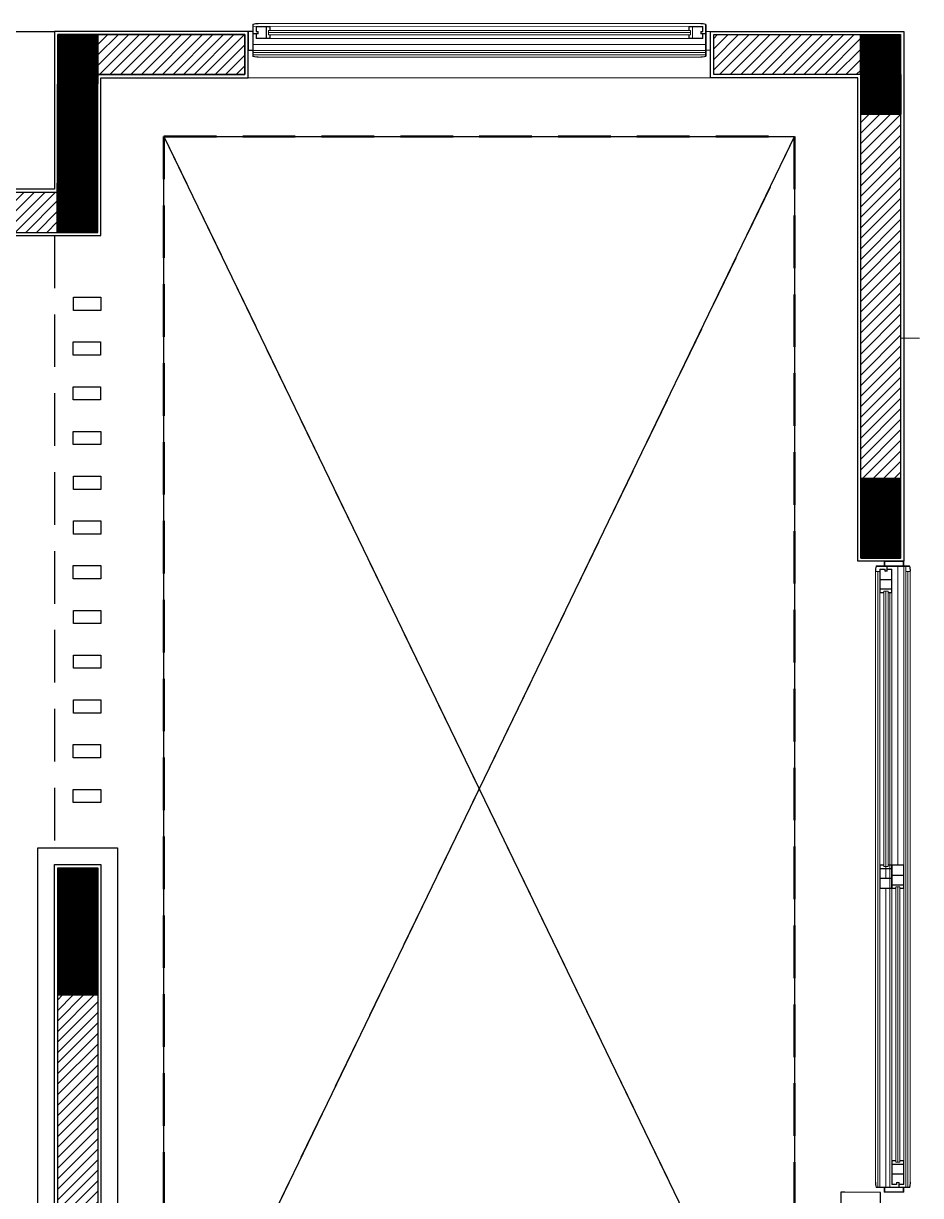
# Model space of a CAD drawing. Extents: x 233 to 569, y -241 to -74.
# Drawn here: x 292.01 to 296.28, y -183.45 to -177.88 of the extents above; entities that cross this region are included whole.
import ezdxf

# ---------------------------------------------------------------- set-up
doc = ezdxf.new("R2010")
doc.units = 0
doc.header["$MEASUREMENT"] = 0
doc.linetypes.add('TRAZOS', pattern=[0.75, 0.5, -0.25])
doc.layers.get('0').update_dxf_attribs({"linetype": 'CONTINUOUS', "lineweight": 50})
doc.layers.add('2D N 0 PB ABER VISTA', color=1, linetype='CONTINUOUS', lineweight=9)
doc.layers.add('2D N 0 PB INST CALEF CIRCUITO ADIC', color=102, linetype='CONTINUOUS', lineweight=0)
for name, color, linetype in [('2D N 0 PB AMOB COCINAS LAVADEROS', 6, 'CONTINUOUS'), ('2D N 0 PB MADERAS VERTICALES FACHADA', 135, 'CONTINUOUS'), ('2D N 0 PB MUROS MAMP', 1, 'CONTINUOUS'), ('2D N 0 PB MUROS MAMP HATCH', 10, 'CONTINUOUS'), ('2D N 0 PB MUROS REVOQUES', 7, 'CONTINUOUS'), ('2D N 0 PB PROYECCIONES', 7, 'CONTINUOUS'), ('2D N 0 PB REVESTIMIENTO MURETE PIEDRA', 5, 'CONTINUOUS'), ('2D N 0 PB SOLADO ACCESO SEMICUB FRENTE', 4, 'CONTINUOUS'), ('2D N 00 EST PL COL BORDES', 7, 'CONTINUOUS'), ('2D N 00 EST PL COL HATCH', 92, 'CONTINUOUS'), ('2D N 2 TECHOS LINEAS VISTA PISO 1', 45, 'CONTINUOUS')]:
    doc.layers.add(name, color=color, linetype=linetype)
pattern_1 = [(45, (280.611325, -54.484004), (-0.025, 0.025), [])]
pattern_2 = [(90, (280.6113246, -54.4840044), (-0.00635, 2e-18), []), (180, (280.6113246, -54.4840044), (-2e-18, -0.00635), [])]

msp = doc.modelspace()

# ---------------------------------------------------------------- hatches: boundary and pattern name
at = {"layer": '2D N 0 PB MUROS MAMP HATCH'}
h = msp.add_hatch(dxfattribs=at)
h.set_pattern_fill('JIS_WOOD', color=256, scale=0.05)
h.set_pattern_definition(pattern_1)
h.paths.add_polyline_path([(292.1756, -178.869), (292.1761, -178.6792), (290.048, -178.6789), (290.048, -177.9289), (289.928, -177.9289), (289.928, -178.6789), (289.853, -178.6789), (289.853, -178.869)])
h = msp.add_hatch(dxfattribs=at)
h.set_pattern_fill('JIS_WOOD', color=256, scale=0.05)
h.set_pattern_definition(pattern_1)
h.paths.add_polyline_path([(295.9975, -178.119), (295.997, -177.9289), (295.2985, -177.9289), (295.2985, -178.1189)])
h.paths.add_polyline_path([(293.0685, -178.1189), (293.0685, -177.9289), (292.3801, -177.9289), (292.3681, -177.9289), (292.3656, -178.869), (292.3681, -178.869), (292.3681, -178.1189)])
h = msp.add_hatch(dxfattribs=at)
h.set_pattern_fill('JIS_WOOD', color=256, scale=0.05)
h.set_pattern_definition(pattern_1)
h.paths.add_polyline_path([(295.9981, -180.0391), (296.187, -180.0391), (296.187, -178.307), (295.9981, -178.307)])
h = msp.add_hatch(dxfattribs=at)
h.set_pattern_fill('JIS_WOOD', color=256, scale=0.05)
h.set_pattern_definition(pattern_1)
h.paths.add_polyline_path([(292.3681, -182.4941), (292.1781, -182.4941), (292.1781, -184.4475), (292.3681, -184.4475)])
at = {"layer": '2D N 00 EST PL COL HATCH'}
h = msp.add_hatch(dxfattribs=at)
h.set_pattern_fill('NET', color=256, scale=0.002, angle=90)
h.set_pattern_definition(pattern_2)
h.paths.add_polyline_path([(292.3656, -178.869), (292.3681, -177.9289), (292.1781, -177.9289), (292.1756, -178.869)])
h = msp.add_hatch(dxfattribs=at)
h.set_pattern_fill('NET', color=256, scale=0.002, angle=90)
h.set_pattern_definition([(90, (280.61126, -48.905801), (-0.00635, 2e-18), []), (180, (280.61126, -48.905801), (-2e-18, -0.00635), [])])
h.paths.add_polyline_path([(296.1869, -177.9289), (295.9969, -177.9289), (295.9981, -178.307), (296.1881, -178.307)])
h = msp.add_hatch(dxfattribs=at)
h.set_pattern_fill('NET', color=256, scale=0.002, angle=90)
h.set_pattern_definition([(90, (280.61126, -51.01593), (-0.00635, 2e-18), []), (180, (280.61126, -51.01593), (-2e-18, -0.00635), [])])
h.paths.add_polyline_path([(296.1869, -180.0391), (295.9969, -180.0391), (295.9981, -180.4171), (296.1881, -180.4171)])
h = msp.add_hatch(dxfattribs=at)
h.set_pattern_fill('NET', color=256, scale=0.002, angle=90)
h.set_pattern_definition(pattern_2)
h.paths.add_polyline_path([(292.3681, -181.8891), (292.1781, -181.8891), (292.1781, -182.4941), (292.3681, -182.4941)])

# ---------------------------------------------------------------- linework, layer by layer
msp.add_line((292.1631, -178.1252), (292.1631, -178.1252))
at = {"linetype": 'TRAZOS', "ltscale": 0.5}
msp.add_lwpolyline([(292.6831, -178.4139), (295.6831, -178.4139), (295.6831, -184.6157), (292.6831, -184.6157)], close=True, dxfattribs=at)
at = {"layer": '2D N 0 PB ABER VISTA', "color": 1}
for p, q in [((293.106, -177.9109), (293.106, -177.8819)), ((293.1081, -177.9227), (293.1081, -177.8814)), ((295.2598, -177.9227), (295.2598, -177.8814)), ((295.2618, -177.9109), (295.2618, -177.8819)), ((293.0835, -178.0043), (293.0835, -177.9119)), ((293.0835, -177.9119), (293.105, -177.9119)), ((293.0855, -177.9139), (293.1055, -177.9139)), ((293.0855, -178.0023), (293.0855, -177.9139)), ((293.1045, -177.9119), (293.105, -177.9119)), ((293.106, -177.9145), (293.106, -178.0018)), ((293.1081, -177.9265), (293.1081, -177.9895)), ((293.1081, -177.9265), (293.1081, -178.0306)), ((293.1091, -177.9237), (293.1294, -177.9237)), ((293.1297, -177.9255), (293.1091, -177.9255)), ((293.1214, -177.9147), (293.1214, -177.9142)), ((293.1219, -177.9136), (293.1297, -177.9136)), ((293.1293, -177.9152), (293.1219, -177.9152)), ((293.1301, -177.9196), (293.1293, -177.9152)), ((293.1294, -177.9237), (293.1301, -177.9196)), ((293.1307, -177.9145), (293.1316, -177.9196)), ((293.1316, -177.9196), (293.1307, -177.9247)), ((295.2371, -177.9145), (295.2362, -177.9196)), ((295.2362, -177.9196), (295.2371, -177.9247)), ((295.2378, -177.9196), (295.2386, -177.9152)), ((295.2385, -177.9237), (295.2378, -177.9196)), ((295.2459, -177.9136), (295.2381, -177.9136)), ((295.2381, -177.9255), (295.2587, -177.9255)), ((295.2587, -177.9237), (295.2385, -177.9237)), ((295.2386, -177.9152), (295.2459, -177.9152)), ((295.2465, -177.9147), (295.2465, -177.9142)), ((295.2598, -177.9265), (295.2598, -177.9895)), ((295.2598, -177.9265), (295.2598, -178.0306)), ((295.2618, -177.9145), (295.2618, -178.0018)), ((295.2823, -177.9139), (295.2623, -177.9139)), ((295.2634, -177.9119), (295.2628, -177.9119)), ((295.2823, -178.0023), (295.2823, -177.9139)), ((293.105, -178.0043), (293.0835, -178.0043)), ((293.1055, -178.0023), (293.0855, -178.0023)), ((293.1045, -178.0043), (293.105, -178.0043)), ((293.106, -177.9964), (293.106, -178.0018)), ((293.106, -178.0301), (293.106, -178.0054)), ((293.106, -178.0054), (293.106, -178.0226)), ((293.106, -178.0054), (293.106, -178.0301)), ((293.1081, -177.9924), (293.1081, -178.0306)), ((295.2598, -177.9924), (295.2598, -178.0306)), ((295.2618, -177.9964), (295.2618, -178.0018)), ((295.2618, -178.0301), (295.2618, -178.0054)), ((295.2618, -178.0054), (295.2618, -178.0226)), ((295.2618, -178.0054), (295.2618, -178.0301)), ((295.2623, -178.0023), (295.2823, -178.0023)), ((295.2634, -178.0043), (295.2628, -178.0043)), ((296.1203, -180.4567), (296.0725, -180.4567)), ((296.1203, -180.4567), (296.0725, -180.4567)), ((296.0731, -180.4547), (296.1086, -180.4547)), ((296.0978, -180.4547), (296.0731, -180.4547)), ((296.0978, -180.4547), (296.0731, -180.4547)), ((296.0731, -180.4547), (296.1086, -180.4547)), ((296.1096, -180.4321), (296.1096, -180.4536)), ((296.202, -180.4321), (296.1096, -180.4321)), ((296.202, -180.4321), (296.1096, -180.4321)), ((296.1096, -180.4321), (296.1096, -180.4536)), ((296.1096, -180.4531), (296.1096, -180.4536)), ((296.1096, -180.4531), (296.1096, -180.4536)), ((296.1116, -180.4342), (296.1116, -180.4541)), ((296.2, -180.4342), (296.1116, -180.4342)), ((296.2, -180.4342), (296.1116, -180.4342)), ((296.1116, -180.4342), (296.1116, -180.4541)), ((296.1122, -180.4547), (296.1995, -180.4547)), ((296.1122, -180.4547), (296.1995, -180.4547)), ((296.1214, -180.4577), (296.1214, -180.478)), ((296.1214, -180.4577), (296.1214, -180.478)), ((296.1232, -180.4783), (296.1232, -180.4577)), ((296.1232, -180.4783), (296.1232, -180.4577)), ((296.1242, -180.4567), (296.1872, -180.4567)), ((296.1242, -180.4567), (296.2283, -180.4567)), ((296.1242, -180.4567), (296.2283, -180.4567)), ((296.1242, -180.4567), (296.1872, -180.4567)), ((296.1901, -180.4567), (296.2283, -180.4567)), ((296.1901, -180.4567), (296.2283, -180.4567)), ((296.194, -180.4547), (296.1995, -180.4547)), ((296.194, -180.4547), (296.1995, -180.4547)), ((296.2, -180.4541), (296.2, -180.4342)), ((296.2, -180.4541), (296.2, -180.4342)), ((296.202, -180.4536), (296.202, -180.4321)), ((296.202, -180.4536), (296.202, -180.4321)), ((296.202, -180.4531), (296.202, -180.4536)), ((296.202, -180.4531), (296.202, -180.4536)), ((296.2278, -180.4547), (296.2031, -180.4547)), ((296.2031, -180.4547), (296.2278, -180.4547)), ((296.2031, -180.4547), (296.2203, -180.4547)), ((296.2031, -180.4547), (296.2203, -180.4547)), ((296.2031, -180.4547), (296.2278, -180.4547)), ((296.2278, -180.4547), (296.2031, -180.4547)), ((296.1113, -180.4705), (296.1113, -180.4783)), ((296.1113, -180.4705), (296.1113, -180.4783)), ((296.1124, -180.47), (296.1118, -180.47)), ((296.1124, -180.47), (296.1118, -180.47)), ((296.1122, -180.4794), (296.1173, -180.4803)), ((296.1122, -180.4794), (296.1173, -180.4803)), ((296.1129, -180.4779), (296.1129, -180.4705)), ((296.1129, -180.4779), (296.1129, -180.4705)), ((296.1173, -180.4787), (296.1129, -180.4779)), ((296.1173, -180.4787), (296.1129, -180.4779)), ((296.1214, -180.478), (296.1173, -180.4787)), ((296.1214, -180.478), (296.1173, -180.4787)), ((296.1173, -180.4803), (296.1224, -180.4794)), ((296.1173, -180.4803), (296.1224, -180.4794)), ((296.1242, -183.4075), (296.0725, -183.4075)), ((296.1242, -183.4075), (296.0725, -183.4075)), ((296.0978, -183.4096), (296.0731, -183.4096)), ((296.0731, -183.4096), (296.1086, -183.4096)), ((296.0731, -183.4096), (296.1086, -183.4096)), ((296.0978, -183.4096), (296.0731, -183.4096)), ((296.1096, -183.4111), (296.1096, -183.4106)), ((296.1096, -183.4321), (296.1096, -183.4106)), ((296.1096, -183.4321), (296.1096, -183.4106)), ((296.1096, -183.4111), (296.1096, -183.4106)), ((296.1116, -183.4301), (296.1116, -183.4101)), ((296.1116, -183.4301), (296.1116, -183.4101)), ((296.1122, -183.4096), (296.1995, -183.4096)), ((296.1122, -183.4096), (296.1995, -183.4096)), ((296.1242, -183.4075), (296.1872, -183.4075)), ((296.1242, -183.4075), (296.1872, -183.4075)), ((296.1242, -183.4075), (296.1872, -183.4075)), ((296.1242, -183.4075), (296.1872, -183.4075)), ((296.1679, -183.3937), (296.1679, -183.3859)), ((296.1679, -183.3937), (296.1679, -183.3859)), ((296.169, -183.3942), (296.1684, -183.3942)), ((296.169, -183.3942), (296.1684, -183.3942)), ((296.1688, -183.3849), (296.1739, -183.384)), ((296.1688, -183.3849), (296.1739, -183.384)), ((296.1739, -183.3855), (296.1695, -183.3863)), ((296.1739, -183.3855), (296.1695, -183.3863)), ((296.1695, -183.3863), (296.1695, -183.3937)), ((296.1695, -183.3863), (296.1695, -183.3937)), ((296.1739, -183.384), (296.179, -183.3849)), ((296.1739, -183.384), (296.179, -183.3849)), ((296.178, -183.3863), (296.1739, -183.3855)), ((296.178, -183.3863), (296.1739, -183.3855)), ((296.178, -183.4065), (296.178, -183.3863)), ((296.178, -183.4065), (296.178, -183.3863)), ((296.1798, -183.3859), (296.1798, -183.4075)), ((296.1798, -183.3859), (296.1798, -183.4075)), ((296.1901, -183.4075), (296.2283, -183.4075)), ((296.1901, -183.4075), (296.2283, -183.4075)), ((296.194, -183.4096), (296.1995, -183.4096)), ((296.194, -183.4096), (296.1995, -183.4096)), ((296.2, -183.4101), (296.2, -183.4301)), ((296.2, -183.4101), (296.2, -183.4301)), ((296.202, -183.4111), (296.202, -183.4106)), ((296.202, -183.4106), (296.202, -183.4321)), ((296.202, -183.4106), (296.202, -183.4321)), ((296.202, -183.4111), (296.202, -183.4106)), ((296.2278, -183.4096), (296.2031, -183.4096)), ((296.2031, -183.4096), (296.2278, -183.4096)), ((296.2031, -183.4096), (296.2203, -183.4096)), ((296.2031, -183.4096), (296.2203, -183.4096)), ((296.2031, -183.4096), (296.2278, -183.4096)), ((296.2278, -183.4096), (296.2031, -183.4096)), ((296.202, -183.4321), (296.1096, -183.4321)), ((296.202, -183.4321), (296.1096, -183.4321)), ((296.2, -183.4301), (296.1116, -183.4301)), ((296.2, -183.4301), (296.1116, -183.4301))]:
    msp.add_line(p, q, dxfattribs=at)
at = {"layer": '2D N 0 PB ABER VISTA', "color": 251}
for p, q in [((293.1081, -177.8902), (295.1796, -177.8915)), ((293.1285, -177.8759), (295.2372, -177.8759)), ((293.1883, -177.9475), (295.1796, -177.9475)), ((293.1081, -177.9762), (295.2598, -177.9762)), ((293.1081, -178.0043), (295.2598, -178.0043)), ((293.1081, -178.0142), (295.2598, -178.0142)), ((293.1081, -178.0244), (295.2598, -178.0244)), ((293.1285, -178.0361), (295.2372, -178.0361)), ((292.7831, -178.1339), (295.5831, -178.1339)), ((296.1739, -180.4567), (296.1739, -181.8758)), ((296.1739, -180.4567), (296.1739, -181.8758)), ((296.202, -180.4567), (296.202, -183.2816)), ((296.202, -180.4567), (296.202, -183.2816)), ((296.2118, -180.4567), (296.2118, -183.4075)), ((296.2118, -180.4567), (296.2118, -183.4075)), ((296.0677, -180.4802), (296.0677, -183.3841)), ((296.0677, -180.4802), (296.0677, -183.3841)), ((296.0681, -180.4803), (296.0886, -180.4803)), ((296.0681, -180.4803), (296.0886, -180.4803)), ((296.0784, -180.4803), (296.0784, -183.4075)), ((296.0784, -180.4803), (296.0784, -183.4075)), ((296.0884, -180.4803), (296.0884, -181.9321)), ((296.0884, -180.4803), (296.0884, -181.9321)), ((296.2328, -180.4803), (296.2123, -180.4803)), ((296.2328, -180.4803), (296.2123, -180.4803)), ((296.2221, -180.4803), (296.2221, -183.4075)), ((296.2221, -180.4803), (296.2221, -183.4075)), ((296.2332, -180.4802), (296.2332, -183.3841)), ((296.2332, -180.4802), (296.2332, -183.3841)), ((296.1352, -180.5827), (296.1352, -181.9869)), ((296.1352, -180.5827), (296.1352, -181.9869)), ((296.1452, -180.5827), (296.1452, -183.2816)), ((296.1452, -180.5827), (296.1452, -183.2816)), ((296.1173, -181.7884), (296.1173, -181.94)), ((296.1173, -181.7884), (296.1173, -181.94)), ((296.0884, -181.9321), (296.0884, -183.4075)), ((296.0884, -181.9321), (296.0884, -183.4075)), ((296.1173, -181.9884), (296.1173, -183.4075)), ((296.1173, -181.9884), (296.1173, -183.4075)), ((296.1352, -181.9884), (296.1352, -183.4075)), ((296.1352, -181.9884), (296.1352, -183.4075))]:
    msp.add_line(p, q, dxfattribs=at)
at = {"layer": '2D N 0 PB ABER VISTA'}
for p, q in [((293.1883, -177.8909), (293.1214, -177.8909)), ((293.1214, -177.9113), (293.1214, -177.8909)), ((293.1229, -177.8924), (293.1229, -177.9113)), ((293.1229, -177.8924), (293.1688, -177.8924)), ((293.1698, -177.8935), (293.1698, -177.9452)), ((293.1698, -177.8935), (293.1698, -177.9452)), ((293.1714, -177.9452), (293.1714, -177.8935)), ((293.1714, -177.9452), (293.1714, -177.8935)), ((293.1724, -177.8924), (293.1857, -177.8924)), ((293.1867, -177.8935), (293.1867, -177.9095)), ((293.1883, -177.9095), (293.1883, -177.8909)), ((295.1796, -177.9095), (295.1796, -177.8909)), ((295.1796, -177.8909), (295.2465, -177.8909)), ((295.1811, -177.8935), (295.1811, -177.9095)), ((295.1955, -177.8924), (295.1821, -177.8924)), ((295.1965, -177.9452), (295.1965, -177.8935)), ((295.1965, -177.9452), (295.1965, -177.8935)), ((295.198, -177.8935), (295.198, -177.9452)), ((295.198, -177.8935), (295.198, -177.9452)), ((295.2449, -177.8924), (295.199, -177.8924)), ((295.2449, -177.8924), (295.2449, -177.9113)), ((295.2465, -177.9113), (295.2465, -177.8909)), ((293.1214, -177.9113), (293.1229, -177.9113)), ((293.1214, -177.9274), (293.1214, -177.9477)), ((293.1214, -177.9274), (293.1229, -177.9274)), ((293.1214, -177.9477), (293.1883, -177.9477)), ((293.1229, -177.9462), (293.1229, -177.9274)), ((293.1688, -177.9462), (293.1229, -177.9462)), ((293.1857, -177.9462), (293.1724, -177.9462)), ((293.1804, -177.9095), (295.1796, -177.9095)), ((293.1804, -177.9095), (293.1804, -177.9297)), ((293.1804, -177.9095), (293.1883, -177.9095)), ((293.1804, -177.9196), (295.1875, -177.9196)), ((293.1804, -177.9297), (293.1883, -177.9297)), ((293.1804, -177.9297), (295.1796, -177.9297)), ((293.1867, -177.9297), (293.1867, -177.9452)), ((293.1883, -177.9477), (293.1883, -177.9297)), ((295.1875, -177.9095), (295.1796, -177.9095)), ((295.1875, -177.9297), (295.1796, -177.9297)), ((295.1796, -177.9477), (295.1796, -177.9297)), ((295.2465, -177.9477), (295.1796, -177.9477)), ((295.1811, -177.9297), (295.1811, -177.9452)), ((295.1821, -177.9462), (295.1955, -177.9462)), ((295.1875, -177.9095), (295.1875, -177.9297)), ((295.199, -177.9462), (295.2449, -177.9462)), ((295.2465, -177.9113), (295.2449, -177.9113)), ((295.2449, -177.9462), (295.2449, -177.9274)), ((295.2465, -177.9274), (295.2449, -177.9274)), ((295.2465, -177.9274), (295.2465, -177.9477)), ((296.0886, -180.5827), (296.0886, -180.47)), ((296.109, -180.47), (296.0886, -180.47)), ((296.109, -180.47), (296.0886, -180.47)), ((296.0886, -180.5827), (296.0886, -180.47)), ((296.0901, -180.4715), (296.109, -180.4715)), ((296.0901, -180.4715), (296.0901, -180.5174)), ((296.0901, -180.4715), (296.0901, -180.5174)), ((296.0901, -180.4715), (296.109, -180.4715)), ((296.0912, -180.5185), (296.1429, -180.5185)), ((296.0912, -180.5185), (296.1429, -180.5185)), ((296.109, -180.47), (296.109, -180.4715)), ((296.109, -180.47), (296.109, -180.4715)), ((296.1251, -180.47), (296.1251, -180.4715)), ((296.1251, -180.47), (296.1454, -180.47)), ((296.1251, -180.47), (296.1454, -180.47)), ((296.1251, -180.47), (296.1251, -180.4715)), ((296.1439, -180.4715), (296.1251, -180.4715)), ((296.1439, -180.4715), (296.1251, -180.4715)), ((296.1439, -180.5174), (296.1439, -180.4715)), ((296.1439, -180.5174), (296.1439, -180.4715)), ((296.1454, -180.47), (296.1454, -180.5827)), ((296.1454, -180.47), (296.1454, -180.5827)), ((296.0901, -180.521), (296.0901, -180.5632)), ((296.0901, -180.521), (296.0901, -180.5632)), ((296.0901, -180.5668), (296.0901, -180.5801)), ((296.0901, -180.5668), (296.0901, -180.5801)), ((296.1429, -180.52), (296.0912, -180.52)), ((296.1429, -180.52), (296.0912, -180.52)), ((296.0912, -180.5642), (296.1429, -180.5642)), ((296.0912, -180.5642), (296.1429, -180.5642)), ((296.1429, -180.5658), (296.0912, -180.5658)), ((296.1429, -180.5658), (296.0912, -180.5658)), ((296.1072, -180.5748), (296.1072, -180.5827)), ((296.1072, -180.5748), (296.1274, -180.5748)), ((296.1072, -180.5748), (296.1274, -180.5748)), ((296.1072, -180.5748), (296.1072, -180.5827)), ((296.1173, -180.5748), (296.1173, -181.8837)), ((296.1173, -180.5748), (296.1173, -181.8837)), ((296.1274, -180.5748), (296.1274, -180.5827)), ((296.1274, -180.5748), (296.1274, -180.5827)), ((296.1439, -180.5632), (296.1439, -180.521)), ((296.1439, -180.5632), (296.1439, -180.521)), ((296.1439, -180.5801), (296.1439, -180.5668)), ((296.1439, -180.5801), (296.1439, -180.5668)), ((296.1072, -180.5827), (296.0886, -180.5827)), ((296.1072, -180.5827), (296.0886, -180.5827)), ((296.0912, -180.5811), (296.1072, -180.5811)), ((296.0912, -180.5811), (296.1072, -180.5811)), ((296.1072, -180.5827), (296.1072, -181.8758)), ((296.1072, -180.5827), (296.1072, -181.8758)), ((296.1274, -180.5811), (296.1429, -180.5811)), ((296.1274, -180.5811), (296.1429, -180.5811)), ((296.1454, -180.5827), (296.1274, -180.5827)), ((296.1274, -180.5827), (296.1274, -181.8758)), ((296.1274, -180.5827), (296.1274, -181.8758)), ((296.1454, -180.5827), (296.1274, -180.5827)), ((296.1072, -181.8758), (296.0886, -181.8758)), ((296.0886, -181.8758), (296.0886, -181.9884)), ((296.0886, -181.8758), (296.0886, -181.9884)), ((296.1072, -181.8758), (296.0886, -181.8758)), ((296.0901, -181.8917), (296.0901, -181.8784)), ((296.0901, -181.8917), (296.0901, -181.8784)), ((296.0901, -181.9374), (296.0901, -181.8953)), ((296.0901, -181.9374), (296.0901, -181.8953)), ((296.0912, -181.8773), (296.1072, -181.8773)), ((296.0912, -181.8773), (296.1072, -181.8773)), ((296.1429, -181.8927), (296.0912, -181.8927)), ((296.1429, -181.8927), (296.0912, -181.8927)), ((296.0912, -181.8942), (296.1429, -181.8942)), ((296.0912, -181.8942), (296.1429, -181.8942)), ((296.1072, -181.8837), (296.1072, -181.8758)), ((296.1072, -181.8837), (296.1072, -181.8758)), ((296.1072, -181.8837), (296.1274, -181.8837)), ((296.1072, -181.8837), (296.1274, -181.8837)), ((296.1454, -181.8758), (296.1274, -181.8758)), ((296.1274, -181.8837), (296.1274, -181.8758)), ((296.1274, -181.8837), (296.1274, -181.8758)), ((296.1454, -181.8758), (296.1274, -181.8758)), ((296.1274, -181.8773), (296.1429, -181.8773)), ((296.1274, -181.8773), (296.1429, -181.8773)), ((296.1439, -181.8784), (296.1439, -181.8917)), ((296.1439, -181.8784), (296.1439, -181.8917)), ((296.1439, -181.8953), (296.1439, -181.9374)), ((296.1439, -181.8953), (296.1439, -181.9374)), ((296.1452, -181.8758), (296.202, -181.8758)), ((296.1452, -181.9884), (296.1452, -181.8758)), ((296.1452, -181.9884), (296.1452, -181.8758)), ((296.1452, -181.8758), (296.202, -181.8758)), ((296.1454, -181.9884), (296.1454, -181.8758)), ((296.1454, -181.9884), (296.1454, -181.8758)), ((296.1467, -181.8773), (296.1467, -181.9232)), ((296.2005, -181.8773), (296.1467, -181.8773)), ((296.2005, -181.8773), (296.1467, -181.8773)), ((296.1467, -181.8773), (296.1467, -181.9232)), ((296.1637, -181.8773), (296.1637, -181.8758)), ((296.1637, -181.8773), (296.1637, -181.8758)), ((296.1739, -181.8773), (296.1739, -181.8758)), ((296.1739, -181.8773), (296.1739, -181.8758)), ((296.184, -181.8773), (296.184, -181.8758)), ((296.184, -181.8773), (296.184, -181.8758)), ((296.2005, -181.9232), (296.2005, -181.8773)), ((296.2005, -181.9232), (296.2005, -181.8773)), ((296.202, -181.8758), (296.202, -181.9884)), ((296.202, -181.8758), (296.202, -181.9884)), ((296.0901, -181.9869), (296.0901, -181.941)), ((296.0901, -181.9869), (296.0901, -181.941)), ((296.1429, -181.9385), (296.0912, -181.9385)), ((296.1429, -181.9385), (296.0912, -181.9385)), ((296.0912, -181.94), (296.1429, -181.94)), ((296.0912, -181.94), (296.1429, -181.94)), ((296.1439, -181.941), (296.1439, -181.9869)), ((296.1439, -181.941), (296.1439, -181.9869)), ((296.1467, -181.9268), (296.1467, -181.969)), ((296.1467, -181.9268), (296.1467, -181.969)), ((296.1478, -181.9242), (296.1995, -181.9242)), ((296.1478, -181.9242), (296.1995, -181.9242)), ((296.1995, -181.9258), (296.1478, -181.9258)), ((296.1995, -181.9258), (296.1478, -181.9258)), ((296.2005, -181.969), (296.2005, -181.9268)), ((296.2005, -181.969), (296.2005, -181.9268)), ((296.1251, -181.9884), (296.0886, -181.9884)), ((296.1251, -181.9884), (296.0886, -181.9884)), ((296.0901, -181.9869), (296.1251, -181.9869)), ((296.0901, -181.9869), (296.1251, -181.9869)), ((296.1439, -181.9869), (296.1251, -181.9869)), ((296.1439, -181.9869), (296.1251, -181.9869)), ((296.1251, -181.9884), (296.1454, -181.9884)), ((296.1251, -181.9884), (296.1454, -181.9884)), ((296.1637, -181.9884), (296.1452, -181.9884)), ((296.1637, -181.9884), (296.1452, -181.9884)), ((296.1467, -181.9726), (296.1467, -181.9859)), ((296.1467, -181.9726), (296.1467, -181.9859)), ((296.1478, -181.97), (296.1995, -181.97)), ((296.1478, -181.97), (296.1995, -181.97)), ((296.1995, -181.9715), (296.1478, -181.9715)), ((296.1995, -181.9715), (296.1478, -181.9715)), ((296.1478, -181.9869), (296.1637, -181.9869)), ((296.1478, -181.9869), (296.1637, -181.9869)), ((296.1637, -181.9805), (296.184, -181.9805)), ((296.1637, -181.9805), (296.1637, -181.9884)), ((296.1637, -181.9805), (296.1637, -181.9884)), ((296.1637, -181.9805), (296.184, -181.9805)), ((296.1637, -183.2816), (296.1637, -181.9884)), ((296.1637, -183.2816), (296.1637, -181.9884)), ((296.1739, -183.2895), (296.1739, -181.9805)), ((296.1739, -183.2895), (296.1739, -181.9805)), ((296.184, -181.9805), (296.184, -181.9884)), ((296.184, -181.9805), (296.184, -181.9884)), ((296.184, -181.9869), (296.1995, -181.9869)), ((296.184, -181.9869), (296.1995, -181.9869)), ((296.202, -181.9884), (296.184, -181.9884)), ((296.184, -183.2816), (296.184, -181.9884)), ((296.184, -183.2816), (296.184, -181.9884)), ((296.202, -181.9884), (296.184, -181.9884)), ((296.2005, -181.9859), (296.2005, -181.9726)), ((296.2005, -181.9859), (296.2005, -181.9726)), ((296.1452, -183.2816), (296.1452, -183.3942)), ((296.1637, -183.2816), (296.1452, -183.2816)), ((296.1637, -183.2816), (296.1452, -183.2816)), ((296.1452, -183.2816), (296.1452, -183.3942)), ((296.1467, -183.2974), (296.1467, -183.2841)), ((296.1467, -183.2974), (296.1467, -183.2841)), ((296.1467, -183.3432), (296.1467, -183.301)), ((296.1467, -183.3432), (296.1467, -183.301)), ((296.1478, -183.2831), (296.1637, -183.2831)), ((296.1478, -183.2831), (296.1637, -183.2831)), ((296.1995, -183.2985), (296.1478, -183.2985)), ((296.1995, -183.2985), (296.1478, -183.2985)), ((296.1478, -183.3), (296.1995, -183.3)), ((296.1478, -183.3), (296.1995, -183.3)), ((296.1637, -183.2895), (296.1637, -183.2816)), ((296.1637, -183.2895), (296.1637, -183.2816)), ((296.1637, -183.2895), (296.184, -183.2895)), ((296.1637, -183.2895), (296.184, -183.2895)), ((296.184, -183.2895), (296.184, -183.2816)), ((296.202, -183.2816), (296.184, -183.2816)), ((296.202, -183.2816), (296.184, -183.2816)), ((296.184, -183.2895), (296.184, -183.2816)), ((296.184, -183.2831), (296.1995, -183.2831)), ((296.184, -183.2831), (296.1995, -183.2831)), ((296.2005, -183.2841), (296.2005, -183.2974)), ((296.2005, -183.2841), (296.2005, -183.2974)), ((296.2005, -183.301), (296.2005, -183.3432)), ((296.2005, -183.301), (296.2005, -183.3432)), ((296.202, -183.3942), (296.202, -183.2816)), ((296.202, -183.3942), (296.202, -183.2816)), ((296.1467, -183.3927), (296.1467, -183.3468)), ((296.1467, -183.3927), (296.1467, -183.3468)), ((296.1995, -183.3443), (296.1478, -183.3443)), ((296.1995, -183.3443), (296.1478, -183.3443)), ((296.1478, -183.3458), (296.1995, -183.3458)), ((296.1478, -183.3458), (296.1995, -183.3458)), ((296.2005, -183.3468), (296.2005, -183.3927)), ((296.2005, -183.3468), (296.2005, -183.3927)), ((296.1656, -183.3942), (296.1452, -183.3942)), ((296.1656, -183.3942), (296.1452, -183.3942)), ((296.1467, -183.3927), (296.1656, -183.3927)), ((296.1467, -183.3927), (296.1656, -183.3927)), ((296.1656, -183.3942), (296.1656, -183.3927)), ((296.1656, -183.3942), (296.1656, -183.3927)), ((296.1817, -183.3942), (296.1817, -183.3927)), ((296.2005, -183.3927), (296.1817, -183.3927)), ((296.2005, -183.3927), (296.1817, -183.3927)), ((296.1817, -183.3942), (296.1817, -183.3927)), ((296.1817, -183.3942), (296.202, -183.3942)), ((296.1817, -183.3942), (296.202, -183.3942))]:
    msp.add_line(p, q, dxfattribs=at)
at = {"layer": '2D N 0 PB ABER VISTA', "color": 1}
for centre, radius, start, end in [((293.1091, -177.8819), 0.00307, 106.1276, 180), ((293.1091, -177.8814), 0.00102, 106.0134, 180), ((293.1296, -177.9527), 0.0768, 89.2257, 106.1276), ((293.1296, -177.9527), 0.0753, 89.8985, 106.0134), ((293.1306, -177.877), 0.00102, 209.5615, 89.2257), ((295.2372, -177.877), 0.00102, 90.7743, 330.4385), ((295.2383, -177.9527), 0.0768, 73.8724, 90.7743), ((295.2383, -177.9527), 0.0753, 73.9866, 90.1015), ((295.2587, -177.8814), 0.00102, 0, 73.9866), ((295.2587, -177.8819), 0.00307, 0, 73.8724), ((293.105, -177.9109), 0.00102, 270, 0), ((293.1055, -177.9145), 0.000512, 0, 90), ((293.1091, -177.9227), 0.00102, 180, 270), ((293.1091, -177.9265), 0.00102, 90, 180), ((293.1219, -177.9142), 0.000512, 90, 180), ((293.1219, -177.9147), 0.000512, 180, 270), ((293.1297, -177.9147), 0.00102, 10, 90), ((293.1297, -177.9245), 0.00102, 270, 350), ((295.2381, -177.9147), 0.00102, 90, 170), ((295.2381, -177.9245), 0.00102, 190, 270), ((295.2459, -177.9142), 0.000512, 0, 90), ((295.2459, -177.9147), 0.000512, 270, 0), ((295.2587, -177.9227), 0.00102, 270, 0), ((295.2587, -177.9265), 0.00102, 0, 90), ((295.2628, -177.9109), 0.00102, 180, 270), ((295.2623, -177.9145), 0.000512, 90, 180), ((293.105, -178.0054), 0.00102, 360, 90), ((293.1055, -178.0018), 0.000512, 270, 0), ((295.2623, -178.0018), 0.000512, 180, 270), ((295.2628, -178.0054), 0.00102, 90, 180), ((293.1091, -178.0301), 0.00307, 180, 253.8724), ((293.1091, -178.0306), 0.00102, 180, 253.9866), ((293.1296, -177.9593), 0.0768, 253.8724, 270.7743), ((293.1296, -177.9593), 0.0753, 253.9866, 270.1015), ((293.1306, -178.0351), 0.00102, 270.7743, 150.4385), ((295.2372, -178.0351), 0.00102, 29.5615, 269.2257), ((295.2383, -177.9593), 0.0768, 269.2257, 286.1276), ((295.2383, -177.9593), 0.0753, 269.8985, 286.0134), ((295.2587, -178.0306), 0.00102, 286.0134, 0), ((295.2587, -178.0301), 0.00307, 286.1276, 0), ((296.1439, -180.4782), 0.0768, 163.8724, 180.7743), ((296.1439, -180.4782), 0.0768, 163.8724, 180.7743), ((296.1439, -180.4782), 0.0753, 163.9866, 180.1015), ((296.1439, -180.4782), 0.0753, 163.9866, 180.1015), ((296.0731, -180.4577), 0.00307, 90, 163.8724), ((296.0731, -180.4577), 0.00307, 90, 163.8724), ((296.0725, -180.4577), 0.00102, 90, 163.9866), ((296.0725, -180.4577), 0.00102, 90, 163.9866), ((296.1086, -180.4536), 0.00102, 270, 0), ((296.1086, -180.4536), 0.00102, 270, 0), ((296.1122, -180.4541), 0.000512, 180, 270), ((296.1122, -180.4541), 0.000512, 180, 270), ((296.1203, -180.4577), 0.00102, 0, 90), ((296.1203, -180.4577), 0.00102, 0, 90), ((296.1242, -180.4577), 0.00102, 90, 180), ((296.1242, -180.4577), 0.00102, 90, 180), ((296.1995, -180.4541), 0.000512, 270, 0), ((296.1995, -180.4541), 0.000512, 270, 0), ((296.2031, -180.4536), 0.00102, 180, 270), ((296.2031, -180.4536), 0.00102, 180, 270), ((296.2278, -180.4577), 0.00307, 16.1276, 90), ((296.2278, -180.4577), 0.00307, 16.1276, 90), ((296.2283, -180.4577), 0.00102, 16.0134, 90), ((296.2283, -180.4577), 0.00102, 16.0134, 90), ((296.157, -180.4782), 0.0753, 359.8985, 16.0134), ((296.157, -180.4782), 0.0753, 359.8985, 16.0134), ((296.157, -180.4782), 0.0768, 359.2257, 16.1276), ((296.157, -180.4782), 0.0768, 359.2257, 16.1276), ((296.0681, -180.4792), 0.00102, 180.7743, 60.4385), ((296.0681, -180.4792), 0.00102, 180.7743, 60.4385), ((296.1118, -180.4705), 0.000512, 90, 180), ((296.1118, -180.4705), 0.000512, 90, 180), ((296.1124, -180.4783), 0.00102, 180, 260), ((296.1124, -180.4783), 0.00102, 180, 260), ((296.1124, -180.4705), 0.000512, 0, 90), ((296.1124, -180.4705), 0.000512, 0, 90), ((296.1222, -180.4783), 0.00102, 280, 0), ((296.1222, -180.4783), 0.00102, 280, 0), ((296.2328, -180.4792), 0.00102, 119.5615, 359.2257), ((296.2328, -180.4792), 0.00102, 119.5615, 359.2257), ((296.0681, -183.385), 0.00102, 299.5615, 179.2257), ((296.0681, -183.385), 0.00102, 299.5615, 179.2257), ((296.1439, -183.386), 0.0768, 179.2257, 196.1276), ((296.1439, -183.386), 0.0768, 179.2257, 196.1276), ((296.1439, -183.386), 0.0753, 179.8985, 196.0134), ((296.1439, -183.386), 0.0753, 179.8985, 196.0134), ((296.0731, -183.4065), 0.00307, 196.1276, 270), ((296.0731, -183.4065), 0.00307, 196.1276, 270), ((296.0725, -183.4065), 0.00102, 196.0134, 270), ((296.0725, -183.4065), 0.00102, 196.0134, 270), ((296.1086, -183.4106), 0.00102, 0, 90), ((296.1086, -183.4106), 0.00102, 0, 90), ((296.1122, -183.4101), 0.000512, 90, 180), ((296.1122, -183.4101), 0.000512, 90, 180), ((296.169, -183.3859), 0.00102, 100, 180), ((296.169, -183.3859), 0.00102, 100, 180), ((296.1684, -183.3937), 0.000512, 180, 270), ((296.1684, -183.3937), 0.000512, 180, 270), ((296.169, -183.3937), 0.000512, 270, 0), ((296.169, -183.3937), 0.000512, 270, 0), ((296.1788, -183.3859), 0.00102, 0, 80), ((296.1788, -183.3859), 0.00102, 0, 80), ((296.1872, -183.4065), 0.00102, 270, 0), ((296.1872, -183.4065), 0.00102, 270, 0), ((296.1995, -183.4101), 0.000512, 0, 90), ((296.1995, -183.4101), 0.000512, 0, 90), ((296.2031, -183.4106), 0.00102, 90, 180), ((296.2031, -183.4106), 0.00102, 90, 180), ((296.2278, -183.4065), 0.00307, 270, 343.8724), ((296.2278, -183.4065), 0.00307, 270, 343.8724), ((296.2283, -183.4065), 0.00102, 270, 343.9866), ((296.2283, -183.4065), 0.00102, 270, 343.9866), ((296.157, -183.386), 0.0753, 343.9866, 0.1015), ((296.157, -183.386), 0.0753, 343.9866, 0.1015), ((296.157, -183.386), 0.0768, 343.8724, 0.7743), ((296.157, -183.386), 0.0768, 343.8724, 0.7743), ((296.2328, -183.385), 0.00102, 0.7743, 240.4385), ((296.2328, -183.385), 0.00102, 0.7743, 240.4385)]:
    msp.add_arc(centre, radius, start, end, dxfattribs=at)
at = {"layer": '2D N 0 PB ABER VISTA'}
for centre, start, end in [((293.1688, -177.8935), 0, 90), ((293.1688, -177.8935), 0, 90), ((293.1724, -177.8935), 90, 180), ((293.1724, -177.8935), 90, 180), ((293.1857, -177.8935), 0, 90), ((295.1821, -177.8935), 90, 180), ((295.1955, -177.8935), 0, 90), ((295.1955, -177.8935), 0, 90), ((295.199, -177.8935), 90, 180), ((295.199, -177.8935), 90, 180), ((293.1688, -177.9452), 270, 0), ((293.1688, -177.9452), 270, 0), ((293.1724, -177.9452), 180, 270), ((293.1724, -177.9452), 180, 270), ((293.1857, -177.9452), 270, 0), ((295.1821, -177.9452), 180, 270), ((295.1955, -177.9452), 270, 0), ((295.1955, -177.9452), 270, 0), ((295.199, -177.9452), 180, 270), ((295.199, -177.9452), 180, 270), ((296.0912, -180.5174), 180, 270), ((296.0912, -180.5174), 180, 270), ((296.1429, -180.5174), 270, 0), ((296.1429, -180.5174), 270, 0), ((296.0912, -180.521), 90, 180), ((296.0912, -180.521), 90, 180), ((296.0912, -180.5632), 180, 270), ((296.0912, -180.5632), 180, 270), ((296.0912, -180.5668), 90, 180), ((296.0912, -180.5668), 90, 180), ((296.1429, -180.521), 0, 90), ((296.1429, -180.521), 0, 90), ((296.1429, -180.5632), 270, 0), ((296.1429, -180.5632), 270, 0), ((296.1429, -180.5668), 0, 90), ((296.1429, -180.5668), 0, 90), ((296.0912, -180.5801), 180, 270), ((296.0912, -180.5801), 180, 270), ((296.1429, -180.5801), 270, 0), ((296.1429, -180.5801), 270, 0), ((296.0912, -181.8784), 90, 180), ((296.0912, -181.8784), 90, 180), ((296.0912, -181.8917), 180, 270), ((296.0912, -181.8917), 180, 270), ((296.0912, -181.8953), 90, 180), ((296.0912, -181.8953), 90, 180), ((296.1429, -181.8784), 0, 90), ((296.1429, -181.8784), 0, 90), ((296.1429, -181.8917), 270, 0), ((296.1429, -181.8917), 270, 0), ((296.1429, -181.8953), 0, 90), ((296.1429, -181.8953), 0, 90), ((296.0912, -181.9374), 180, 270), ((296.0912, -181.9374), 180, 270), ((296.0912, -181.941), 90, 180), ((296.0912, -181.941), 90, 180), ((296.1429, -181.9374), 270, 0), ((296.1429, -181.9374), 270, 0), ((296.1429, -181.941), 0, 90), ((296.1429, -181.941), 0, 90), ((296.1478, -181.9232), 180, 270), ((296.1478, -181.9232), 180, 270), ((296.1478, -181.9268), 90, 180), ((296.1478, -181.9268), 90, 180), ((296.1995, -181.9232), 270, 0), ((296.1995, -181.9232), 270, 0), ((296.1995, -181.9268), 0, 90), ((296.1995, -181.9268), 0, 90), ((296.1478, -181.969), 180, 270), ((296.1478, -181.969), 180, 270), ((296.1478, -181.9726), 90, 180), ((296.1478, -181.9726), 90, 180), ((296.1478, -181.9859), 180, 270), ((296.1478, -181.9859), 180, 270), ((296.1995, -181.969), 270, 0), ((296.1995, -181.969), 270, 0), ((296.1995, -181.9726), 0, 90), ((296.1995, -181.9726), 0, 90), ((296.1995, -181.9859), 270, 0), ((296.1995, -181.9859), 270, 0), ((296.1478, -183.2841), 90, 180), ((296.1478, -183.2841), 90, 180), ((296.1478, -183.2974), 180, 270), ((296.1478, -183.2974), 180, 270), ((296.1478, -183.301), 90, 180), ((296.1478, -183.301), 90, 180), ((296.1995, -183.2841), 0, 90), ((296.1995, -183.2841), 0, 90), ((296.1995, -183.2974), 270, 0), ((296.1995, -183.2974), 270, 0), ((296.1995, -183.301), 0, 90), ((296.1995, -183.301), 0, 90), ((296.1478, -183.3432), 180, 270), ((296.1478, -183.3432), 180, 270), ((296.1478, -183.3468), 90, 180), ((296.1478, -183.3468), 90, 180), ((296.1995, -183.3432), 270, 0), ((296.1995, -183.3432), 270, 0), ((296.1995, -183.3468), 0, 90), ((296.1995, -183.3468), 0, 90)]:
    msp.add_arc(centre, 0.00102, start, end, dxfattribs=at)
at = {"layer": '2D N 0 PB AMOB COCINAS LAVADEROS'}
msp.add_line((290.0631, -177.9139), (292.1631, -177.914), dxfattribs=at)
at = {"layer": '2D N 0 PB INST CALEF CIRCUITO ADIC'}
msp.add_line((296.187, -179.3725), (296.277, -179.3725), dxfattribs=at)
at = {"layer": '2D N 0 PB MADERAS VERTICALES FACHADA'}
for points in [[(292.3831, -179.2399), (292.2526, -179.2399), (292.2526, -179.1772), (292.3831, -179.1772)], [(292.3821, -179.4526), (292.2516, -179.4526), (292.2516, -179.3899), (292.3821, -179.3899)], [(292.3821, -179.6652), (292.2516, -179.6652), (292.2516, -179.6026), (292.3821, -179.6026)], [(292.3826, -179.8779), (292.2521, -179.8779), (292.2521, -179.8152), (292.3826, -179.8152)], [(292.3831, -180.0906), (292.2526, -180.0906), (292.2526, -180.0279), (292.3831, -180.0279)], [(292.3831, -180.3032), (292.2526, -180.3032), (292.2526, -180.2406), (292.3831, -180.2406)], [(292.3826, -180.5159), (292.2521, -180.5159), (292.2521, -180.4532), (292.3826, -180.4532)], [(292.3831, -180.7286), (292.2526, -180.7286), (292.2526, -180.6659), (292.3831, -180.6659)], [(292.3831, -180.9412), (292.2526, -180.9412), (292.2526, -180.8786), (292.3831, -180.8786)], [(292.3831, -181.1539), (292.2526, -181.1539), (292.2526, -181.0912), (292.3831, -181.0912)], [(292.3821, -181.3666), (292.2516, -181.3666), (292.2516, -181.3039), (292.3821, -181.3039)], [(292.3826, -181.5792), (292.2521, -181.5792), (292.2521, -181.5166), (292.3826, -181.5166)]]:
    msp.add_lwpolyline(points, close=True, dxfattribs=at)
at = {"layer": '2D N 0 PB MUROS MAMP'}
for points in [[(289.853, -178.869), (292.3681, -178.869), (292.3681, -178.1189), (293.0685, -178.1189), (293.0685, -177.9289), (292.3801, -177.9289), (292.3801, -177.9289), (292.1781, -177.9289), (292.178, -178.6792), (290.048, -178.6789), (290.048, -177.9289), (289.928, -177.9289), (289.928, -178.6789), (289.853, -178.6789)], [(293.0685, -178.1189), (292.3678, -178.1194), (292.3678, -177.9294), (293.0685, -177.9289)], [(295.2985, -177.9289), (296.187, -177.9289), (296.187, -180.4171), (295.9981, -180.4171), (295.9981, -178.119), (295.2985, -178.1189)], [(296.1881, -178.307), (295.9981, -178.307), (295.997, -177.9289), (296.187, -177.9289)], [(295.9981, -178.307), (296.187, -178.307), (296.187, -180.0391), (295.9981, -180.0391)], [(292.3681, -184.4475), (292.1781, -184.4475), (292.1781, -182.4941), (292.3681, -182.4941)]]:
    msp.add_lwpolyline(points, close=True, dxfattribs=at)
at = {"layer": '2D N 0 PB MUROS REVOQUES'}
msp.add_line((292.6831, -177.9139), (292.3831, -177.9139), dxfattribs=at)
for points in [[(289.838, -178.884), (292.3831, -178.884), (292.3831, -178.1339), (293.0835, -178.1339), (293.0835, -177.9139), (292.3831, -177.9139), (292.3831, -177.9139), (292.1631, -177.9139), (292.163, -178.6642), (290.063, -178.6639), (290.063, -177.9139), (289.913, -177.9139), (289.913, -178.6639), (289.838, -178.6639)], [(295.2835, -177.9139), (296.202, -177.9139), (296.202, -180.4321), (295.9831, -180.4321), (295.9831, -178.134), (295.2835, -178.1339)], [(292.3831, -185.0675), (292.1631, -185.0675), (292.1631, -181.8741), (292.3831, -181.8741)]]:
    msp.add_lwpolyline(points, close=True, dxfattribs=at)
at = {"layer": '2D N 0 PB PROYECCIONES', "linetype": 'TRAZOS', "ltscale": 0.5}
for p, q in [((292.6831, -178.4139), (295.6831, -184.6157)), ((292.6831, -184.6157), (295.6831, -178.4139)), ((292.1631, -178.884), (292.1631, -181.8741))]:
    msp.add_line(p, q, dxfattribs=at)
at = {"layer": '2D N 0 PB REVESTIMIENTO MURETE PIEDRA'}
for points in [[(292.4631, -185.1475), (292.0831, -185.1475), (292.0831, -181.7941), (292.4631, -181.7941)], [(296.2821, -184.9476), (296.2021, -184.9476), (296.2021, -185.0675), (295.9821, -185.0675), (295.982, -183.4921), (296.092, -183.4921), (296.092, -183.4322), (295.9221, -183.4321), (295.902, -183.4321), (295.9021, -185.1475), (296.2821, -185.1475)]]:
    msp.add_lwpolyline(points, close=True, dxfattribs=at)
at = {"layer": '2D N 0 PB SOLADO ACCESO SEMICUB FRENTE', "color": 252, "true_color": 0x939598}
msp.add_lwpolyline([(292.6831, -178.4139), (295.6831, -178.4139), (295.6831, -184.6157), (292.6831, -184.6157)], close=True, dxfattribs=at)
at = {"layer": '2D N 00 EST PL COL BORDES'}
msp.add_lwpolyline([(295.9981, -180.0391), (295.9981, -180.4171), (296.187, -180.4171), (296.187, -180.0391)], close=True, dxfattribs=at)
at = {"layer": '2D N 00 EST PL COL HATCH'}
for points in [[(292.3656, -178.869), (292.1756, -178.869), (292.1781, -177.9289), (292.3681, -177.9289)], [(295.997, -177.9289), (296.1869, -177.9289), (296.188, -178.307), (295.9981, -178.307)], [(292.1781, -181.8891), (292.3681, -181.8891), (292.3681, -182.4941), (292.1781, -182.4941)]]:
    msp.add_lwpolyline(points, close=True, dxfattribs=at)
at = {"layer": '2D N 2 TECHOS LINEAS VISTA PISO 1'}
for p, q in [((292.6831, -178.414), (295.6831, -184.6157)), ((292.6831, -184.6157), (295.6831, -178.414))]:
    msp.add_line(p, q, dxfattribs=at)
msp.add_lwpolyline([(292.6831, -178.414), (295.6831, -178.414), (295.6831, -184.6157), (292.6831, -184.6157)], close=True, dxfattribs=at)

doc.saveas('drawing.dxf')
